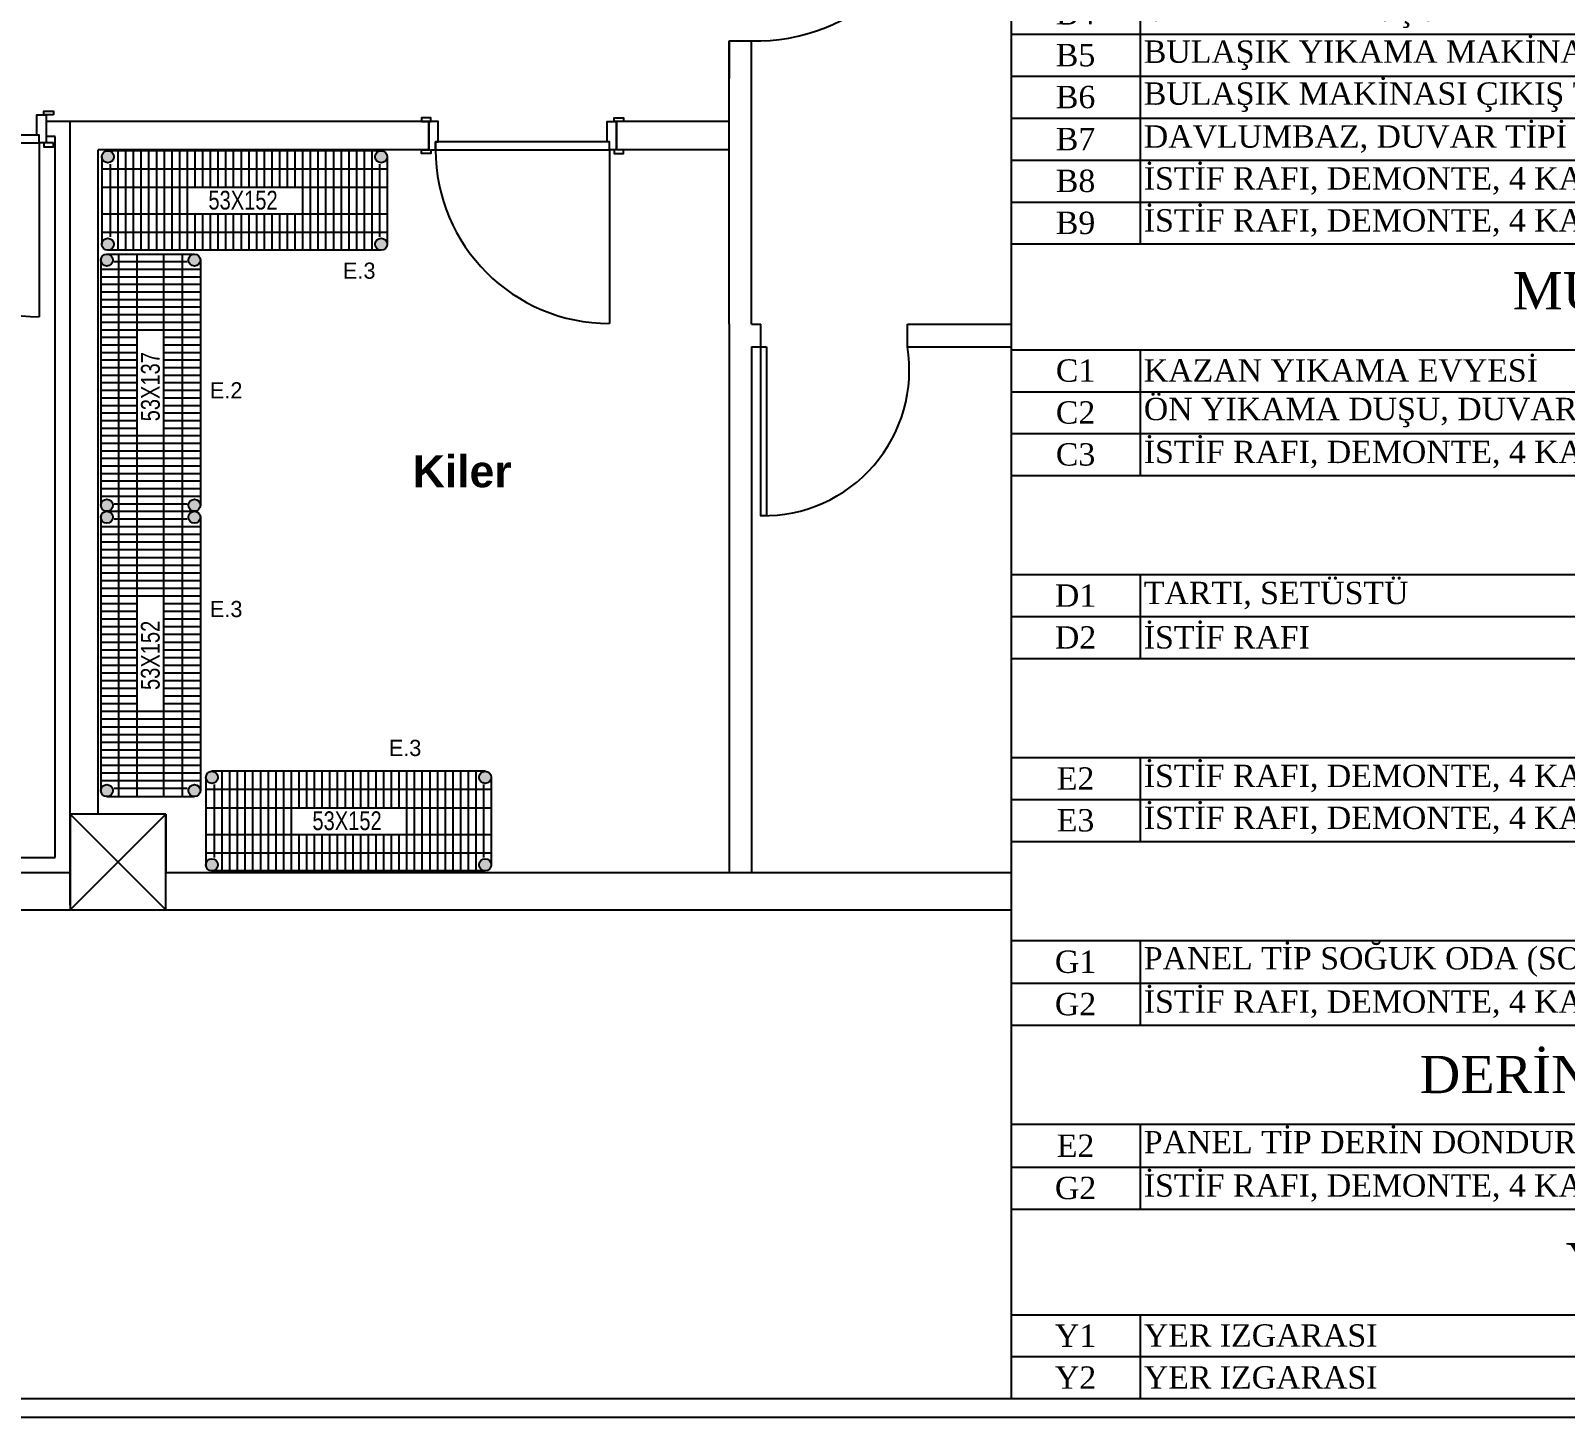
# Model space of a CAD drawing. Header units: millimetres. Extents: x 5004 to 15052, y -6179 to -3495.
# Drawn here: x 5850 to 6668, y -5695 to -4956 of the extents above; entities that cross this region are included whole.
import ezdxf

# ---------------------------------------------------------------- set-up
doc = ezdxf.new("R2010")
doc.units = ezdxf.units.MM
doc.set_wipeout_variables(frame=1)
doc.layers.add('continious2', color=253, linetype='Continuous', lineweight=25)
doc.layers.add('Kıtc-003 Kapı', color=3, linetype='Continuous')
doc.styles.add('Halil 1', font='times.ttf', dxfattribs={"height": 12})
doc.styles.get("Standard").update_dxf_attribs({"font": 'arial.ttf'})
doc.styles.add('style1', font='stylu.ttf', dxfattribs={"width": 0.8, "height": 12})
doc.styles.add('TAKSİM', font='GOTHIC.TTF', dxfattribs={"height": 20})

# ---------------------------------------------------------------- blocks, each defined once
blk = doc.blocks.new('53x152 tel')
at = {"lineweight": -2}
h = blk.add_hatch(color=256, dxfattribs=at)
h.paths.add_polyline_path([(3.2, 46.6, 1), (-3.2, 46.6, 1)])
h.paths.add_polyline_path([(-3.2, 0, 1), (3.2, 0, 1)])
h = blk.add_hatch(color=256, dxfattribs=at)
h.paths.add_polyline_path([(142.4, 46.6, 1), (148.8, 46.6, 1)])
h.paths.add_polyline_path([(142.4, 0, 1), (148.8, 0, 1)])
for p, q in [((145.6, 49.8), (0, 49.8)), ((-3.2, 46.59), (-3.2, 0)), ((148.8, 46.59), (148.8, 0)), ((145.6, -3.2), (0, -3.2))]:
    blk.add_line(p, q)
for centre in [(0, 46.6), (145.6, 46.6), (0, 0), (145.6, 0)]:
    blk.add_circle(centre, 3.2)
at = {"layer": 'continious2'}
for p, q in [((5.33, 49.8), (5.33, -3.2)), ((9.43, 49.8), (9.43, -3.2)), ((13.53, 49.8), (13.53, -3.2)), ((17.63, 49.8), (17.63, -3.2)), ((21.73, 49.8), (21.73, -3.2)), ((25.83, 49.8), (25.83, -3.2)), ((29.93, 49.8), (29.93, -3.2)), ((34.03, 49.8), (34.03, -3.2)), ((38.13, 49.8), (38.13, -3.2)), ((42.23, 49.8), (42.23, -3.2)), ((46.33, 49.8), (46.33, 30.38)), ((50.43, 49.8), (50.43, 30.38)), ((54.53, 49.8), (54.53, 30.38)), ((58.63, 49.8), (58.63, 30.38)), ((62.73, 49.8), (62.73, 30.38)), ((66.83, 49.8), (66.83, 30.38)), ((70.93, 49.8), (70.93, 30.38)), ((75.03, 49.8), (75.03, 30.38)), ((79.13, 49.8), (79.13, 30.38)), ((83.23, 49.8), (83.23, 30.38)), ((87.33, 49.8), (87.33, 30.38)), ((91.43, 49.8), (91.43, 30.38)), ((95.53, 49.8), (95.53, 30.38)), ((99.63, 49.8), (99.63, 30.38)), ((103.73, 49.8), (103.73, -3.2)), ((107.83, 49.8), (107.83, -3.2)), ((111.93, 49.8), (111.93, -3.2)), ((116.03, 49.8), (116.03, -3.2)), ((120.13, 49.8), (120.13, -3.2)), ((124.23, 49.8), (124.23, -3.2)), ((128.33, 49.8), (128.33, -3.2)), ((132.43, 49.8), (132.43, -3.2)), ((136.53, 49.8), (136.53, -3.2)), ((140.63, 49.8), (140.63, -3.2)), ((1.23, 42.71), (1.23, 3.89)), ((144.73, 42.71), (144.73, 3.89)), ((-3.2, 40.23), (148.8, 40.23)), ((-3.2, 30.38), (148.8, 30.38)), ((-3.2, 16.21), (148.8, 16.21)), ((46.33, 16.21), (46.33, -3.2)), ((50.43, 16.21), (50.43, -3.2)), ((54.53, 16.21), (54.53, -3.2)), ((58.63, 16.21), (58.63, -3.2)), ((62.73, 16.21), (62.73, -3.2)), ((66.83, 16.21), (66.83, -3.2)), ((70.93, 16.21), (70.93, -3.2)), ((75.03, 16.21), (75.03, -3.2)), ((79.13, 16.21), (79.13, -3.2)), ((83.23, 16.21), (83.23, -3.2)), ((87.33, 16.21), (87.33, -3.2)), ((91.43, 16.21), (91.43, -3.2)), ((95.53, 16.21), (95.53, -3.2)), ((99.63, 16.21), (99.63, -3.2)), ((-3.2, 6.37), (148.8, 6.37))]:
    blk.add_line(p, q, dxfattribs=at)
at = {"style": 'style1', "width": 0.8}
blk.add_text('53X152', height=10, dxfattribs=at).set_placement((53.57, 18.48))
blk = doc.blocks.new('53x137 tel')
at = {"lineweight": -2}
h = blk.add_hatch(color=256, dxfattribs=at)
h.paths.add_polyline_path([(-3.2, 46.6, 1), (3.2, 46.6, 1)])
h.paths.add_polyline_path([(-3.2, 0, 1), (3.2, 0, 1)])
h = blk.add_hatch(color=256, dxfattribs=at)
h.paths.add_polyline_path([(133.8, 46.6, 1), (127.4, 46.6, 1)])
h.paths.add_polyline_path([(127.4, 0, 1), (133.8, 0, 1)])
for p, q in [((130.6, 49.8), (0, 49.8)), ((-3.2, 46.59), (-3.2, 0)), ((133.8, 46.59), (133.8, 0)), ((130.6, -3.2), (0, -3.2))]:
    blk.add_line(p, q)
for centre in [(0, 46.6), (130.6, 46.6), (0, 0), (130.6, 0)]:
    blk.add_circle(centre, 3.2)
at = {"layer": 'continious2'}
for p, q in [((4.85, 49.8), (4.85, -3.2)), ((8.88, 49.8), (8.88, -3.2)), ((12.91, 49.8), (12.91, -3.2)), ((16.94, 49.8), (16.94, -3.2)), ((20.97, 49.8), (20.97, -3.2)), ((25, 49.8), (25, -3.2)), ((29.03, 49.8), (29.03, -3.2)), ((33.06, 49.8), (33.06, -3.2)), ((37.09, 49.8), (37.09, -3.2)), ((41.12, 49.8), (41.12, 30.38)), ((45.15, 49.8), (45.15, 30.38)), ((49.18, 49.8), (49.18, 30.38)), ((53.21, 49.8), (53.21, 30.38)), ((57.24, 49.8), (57.24, 30.38)), ((61.27, 49.8), (61.27, 30.38)), ((65.3, 49.8), (65.3, 30.38)), ((69.33, 49.8), (69.33, 30.38)), ((73.36, 49.8), (73.36, 30.38)), ((77.39, 49.8), (77.39, 30.38)), ((81.42, 49.8), (81.42, 30.38)), ((85.45, 49.8), (85.45, 30.38)), ((89.48, 49.8), (89.48, 30.38)), ((93.51, 49.8), (93.51, -3.2)), ((97.54, 49.8), (97.54, -3.2)), ((101.57, 49.8), (101.57, -3.2)), ((105.6, 49.8), (105.6, -3.2)), ((109.63, 49.8), (109.63, -3.2)), ((113.66, 49.8), (113.66, -3.2)), ((117.69, 49.8), (117.69, -3.2)), ((121.72, 49.8), (121.72, -3.2)), ((125.75, 49.8), (125.75, -3.2)), ((0.82, 42.7), (0.82, 3.89)), ((129.78, 42.7), (129.78, 3.89)), ((-3.2, 40.23), (133.8, 40.23)), ((-3.2, 30.38), (133.8, 30.38)), ((-3.2, 16.21), (133.8, 16.21)), ((41.12, 16.21), (41.12, -3.2)), ((45.15, 16.21), (45.15, -3.2)), ((49.18, 16.21), (49.18, -3.2)), ((53.21, 16.21), (53.21, -3.2)), ((57.24, 16.21), (57.24, -3.2)), ((61.27, 16.21), (61.27, -3.2)), ((65.3, 16.21), (65.3, -3.2)), ((69.33, 16.21), (69.33, -3.2)), ((73.36, 16.21), (73.36, -3.2)), ((77.39, 16.21), (77.39, -3.2)), ((81.42, 16.21), (81.42, -3.2)), ((85.45, 16.21), (85.45, -3.2)), ((89.48, 16.21), (89.48, -3.2)), ((-3.2, 6.37), (133.8, 6.37))]:
    blk.add_line(p, q, dxfattribs=at)
at = {"style": 'style1', "width": 0.8}
blk.add_text('53X137', height=10, dxfattribs=at).set_placement((44.68, 18.43))
blk = doc.blocks.new('A$C0F715291')
at = {"layer": 'Kıtc-003 Kapı'}
blk.add_line((100.1, 92.6, 0), (100.1, 0, 0), dxfattribs=at)
at = {"layer": 'Kıtc-003 Kapı', "elevation": 0}
for points in [[(0, 107.6), (5, 107.6), (5, 109.6), (0, 109.6)], [(107.6, 107.6), (102.6, 107.6), (102.6, 109.6), (107.6, 109.6)], [(0, 92.6), (5, 92.6), (5, 90.6), (0, 90.6)], [(100.1, 96.8), (7.5, 96.8), (7.5, 92.6), (100.1, 92.6)], [(107.6, 92.6), (102.6, 92.6), (102.6, 90.6), (107.6, 90.6)]]:
    blk.add_lwpolyline(points, close=True, dxfattribs=at)
for points in [[(3.8, 92.6), (7.5, 92.6), (7.5, 96.8), (8.8, 96.8), (8.8, 107.6), (3.8, 107.6), (3.8, 92.6)], [(103.8, 92.6), (100.1, 92.6), (100.1, 96.8), (98.8, 96.8), (98.8, 107.6), (103.8, 107.6), (103.8, 92.6)]]:
    blk.add_lwpolyline(points, dxfattribs=at)
at = {"layer": 'Kıtc-003 Kapı'}
blk.add_arc((100.1, 92.6, 0), 92.6, 180, 270, dxfattribs=at)
blk = doc.blocks.new('*T185')
at = {"color": 0, "linetype": 'ByBlock', "lineweight": -2, "transparency": 16777216}
for p, q in [((0, 0), (798.56, 0)), ((0, 0), (0, -939.36)), ((68.76, 0), (68.76, -48.15)), ((589.29, 0), (589.29, -48.15)), ((735.97, 0), (735.97, -48.15)), ((798.56, 0), (798.56, -939.36)), ((0, -48.15), (798.56, -48.15)), ((0, -100.93), (798.56, -100.93)), ((68.76, -100.93), (68.76, -324.28)), ((589.29, -100.93), (589.29, -324.28)), ((735.97, -100.93), (735.97, -324.28)), ((0, -123.27), (798.56, -123.27)), ((0, -145.6), (798.56, -145.6)), ((0, -167.94), (798.56, -167.94)), ((0, -190.27), (798.56, -190.27)), ((0, -212.61), (798.56, -212.61)), ((0, -234.94), (798.56, -234.94)), ((0, -257.28), (798.56, -257.28)), ((0, -279.61), (798.56, -279.61)), ((0, -301.95), (798.56, -301.95)), ((0, -324.28), (798.56, -324.28)), ((0, -380.64), (798.56, -380.64)), ((68.76, -380.64), (68.76, -447.65)), ((589.29, -380.64), (589.29, -447.65)), ((735.97, -380.64), (735.97, -447.65)), ((0, -402.98), (798.56, -402.98)), ((0, -425.31), (798.56, -425.31)), ((0, -447.65), (798.56, -447.65)), ((0, -500.43), (798.56, -500.43)), ((68.76, -500.43), (68.76, -545.1)), ((589.29, -500.43), (589.29, -545.1)), ((735.97, -500.43), (735.97, -545.1)), ((0, -522.77), (798.56, -522.77)), ((0, -545.1), (798.56, -545.1)), ((0, -597.88), (798.56, -597.88)), ((68.76, -597.88), (68.76, -642.55)), ((589.29, -597.88), (589.29, -642.55)), ((735.97, -597.88), (735.97, -642.55)), ((0, -620.22), (798.56, -620.22)), ((0, -642.55), (798.56, -642.55)), ((0, -695.34), (798.56, -695.34)), ((68.76, -695.34), (68.76, -740.49)), ((589.29, -695.34), (589.29, -740.49)), ((735.97, -695.34), (735.97, -740.49)), ((0, -718.16), (798.56, -718.16)), ((0, -740.49), (798.56, -740.49)), ((0, -793.27), (798.56, -793.27)), ((68.76, -793.27), (68.76, -838.43)), ((589.29, -793.27), (589.29, -838.43)), ((735.97, -793.27), (735.97, -838.43)), ((0, -816.09), (798.56, -816.09)), ((0, -838.43), (798.56, -838.43)), ((0, -894.69), (798.56, -894.69)), ((68.76, -894.69), (68.76, -939.36)), ((589.29, -894.69), (589.29, -939.36)), ((735.97, -894.69), (735.97, -939.36)), ((0, -917.02), (798.56, -917.02)), ((0, -939.36), (798.56, -939.36))]:
    blk.add_line(p, q, dxfattribs=at)
at = {"color": 0, "transparency": 16777216, "style": 'Halil 1'}
for s, insert, char_height, width, attachment_point in [('ÜRÜN ADI', (329.03, -24.07), 11.914, 490.7392, 5), ('ÖLÇÜ', (662.63, -24.07), 11.914, 116.8967, 5), ('P.NO', (34.38, -24.07), 11.914, 38.9772, 5), ('AD.', (767.26, -24.07), 11.914, 32.7984, 5), ('SERVİS BULAŞIK ', (399.28, -74.54), 19.8573, 794.5841, 5), ('B1', (34.38, -112.1), 11.914, 64.7917, 5), ('BULAŞIK KABUL TEZGAHI', (70.75, -112.1), 11.9144, 516.5538, 4), ('140*80*85', (733.99, -112.1), 11.914, 142.7112, 6), ('1', (767.26, -112.1), 11.91, 58.613, 5), ('B1A', (34.38, -134.44), 11.914, 64.7917, 5), ('BASKET RAFI', (70.75, -134.44), 11.9144, 516.5538, 4), ('140*40*60', (733.99, -134.44), 11.914, 142.7112, 6), ('1', (767.26, -134.44), 11.91, 58.613, 5), ('B2', (34.38, -156.77), 11.914, 64.7917, 5), ('BULAŞIK SIYIRMA TEZGAHI', (70.75, -156.77), 11.9144, 516.5538, 4), ('140*75*85', (733.99, -156.77), 11.914, 142.7112, 6), ('1', (767.26, -156.77), 11.91, 58.613, 5), ('TEK EVYELİ BYM GİRİŞ TEZGAHI', (70.75, -179.11), 11.9144, 516.5538, 4), ('B3', (34.38, -179.11), 11.914, 64.7917, 5), ('120*75*85', (733.99, -179.11), 11.914, 142.7112, 6), ('1', (767.26, -179.11), 11.91, 58.613, 5), ('B4', (34.38, -201.44), 11.914, 64.7917, 5), ('ÖN YIKAMA DUŞU', (70.75, -201.44), 11.9144, 516.5538, 4), ('1', (767.26, -201.44), 11.91, 58.613, 5), ('-', (733.99, -201.44), 11.91, 142.7112, 6), ('B5', (34.38, -223.78), 11.914, 64.7917, 5), ('BULAŞIK YIKAMA MAKİNASI, GİYOTİN TİP', (70.75, -223.78), 11.9144, 516.5538, 4), ('1000 tb/s', (733.99, -223.78), 11.914, 142.7112, 6), ('1', (767.26, -223.78), 11.91, 58.613, 5), ('BULAŞIK MAKİNASI ÇIKIŞ TEZGAHI', (70.75, -246.11), 11.9144, 516.5538, 4), ('B6', (34.38, -246.11), 11.914, 64.7917, 5), ('90*75*85', (733.99, -246.11), 11.914, 142.7112, 6), ('1', (767.26, -246.11), 11.91, 58.613, 5), ('DAVLUMBAZ, DUVAR TİPİ', (70.75, -268.45), 11.9144, 516.5538, 4), ('B7', (34.38, -268.45), 11.914, 64.7917, 5), ('100*97*50', (733.99, -268.45), 11.914, 142.7112, 6), ('1', (767.26, -268.45), 11.91, 58.613, 5), ('B8', (34.38, -290.78), 11.914, 64.7917, 5), ('İSTİF RAFI, DEMONTE, 4 KATLI', (70.75, -290.78), 11.9144, 516.5538, 4), ('122*53*160', (733.99, -290.78), 11.914, 142.7112, 6), ('1', (767.26, -290.78), 11.91, 58.613, 5), ('B9', (34.38, -313.12), 11.914, 64.7917, 5), ('İSTİF RAFI, DEMONTE, 4 KATLI', (70.75, -313.12), 11.9144, 516.5538, 4), ('137*53*160', (733.99, -313.12), 11.914, 142.7112, 6), ('1', (767.26, -313.12), 11.91, 58.613, 5), ('MUTFAK BULAŞIK', (399.28, -352.46), 19.8573, 794.5841, 5), ('KAZAN YIKAMA EVYESİ', (70.75, -391.81), 11.9144, 516.5538, 4), ('C1', (34.38, -391.81), 11.914, 64.7917, 5), ('140*80*57/91 ', (733.99, -391.81), 11.9144, 142.7112, 6), ('1', (767.26, -391.81), 11.91, 58.613, 5), ('C2', (34.38, -414.14), 11.914, 64.7917, 5), ('ÖN YIKAMA DUŞU, DUVARA MONTE ', (70.75, -414.14), 11.9144, 516.5538, 4), ('1', (767.26, -414.14), 11.91, 58.613, 5), ('-', (733.99, -414.14), 11.91, 142.7112, 6), ('C3', (34.38, -436.48), 11.914, 64.7917, 5), ('İSTİF RAFI, DEMONTE, 4 KATLI', (70.75, -436.48), 11.9144, 516.5538, 4), ('137*53*160', (733.99, -436.48), 11.914, 142.7112, 6), ('3', (767.26, -436.48), 11.91, 58.613, 5), ('MAL KABUL', (399.28, -474.04), 19.857, 794.5841, 5), ('D1', (34.38, -511.6), 11.914, 64.7917, 5), ('TARTI, SETÜSTÜ', (70.75, -511.6), 11.9144, 516.5538, 4), ('30 KG', (733.99, -511.6), 11.914, 142.7112, 6), ('1', (767.26, -511.6), 11.91, 58.613, 5), ('D2', (34.38, -533.93), 11.914, 64.7917, 5), ('İSTİF RAFI', (70.75, -533.93), 11.914, 516.5538, 4), ('137*53*160', (733.99, -533.93), 11.914, 142.7112, 6), ('1', (767.26, -533.93), 11.91, 58.613, 5), ('KURU DEPO', (399.28, -571.49), 19.857, 794.5841, 5), ('E2', (34.38, -609.05), 11.914, 64.7917, 5), ('İSTİF RAFI, DEMONTE, 4 KATLI', (70.75, -609.05), 11.9144, 516.5538, 4), ('137*53*160', (733.99, -609.05), 11.914, 142.7112, 6), ('1', (767.26, -609.05), 11.91, 58.613, 5), ('İSTİF RAFI, DEMONTE, 4 KATLI', (70.75, -631.39), 11.9144, 516.5538, 4), ('E3', (34.38, -631.39), 11.914, 64.7917, 5), ('152*53*160', (733.99, -631.39), 11.914, 142.7112, 6), ('3', (767.26, -631.39), 11.91, 58.613, 5), ('SOĞUK ODA', (399.28, -668.95), 19.857, 794.5841, 5), ('G1', (34.38, -706.75), 11.914, 64.7917, 5), ('PANEL TİP SOĞUK ODA (SOĞUTMA GRUBU)', (70.75, -706.75), 11.9144, 516.5538, 4), ('270*300*240', (733.99, -706.75), 11.9144, 142.7112, 6), ('1', (767.26, -706.75), 11.91, 58.613, 5), ('İSTİF RAFI, DEMONTE, 4 KATLI', (70.75, -729.32), 11.9144, 516.5538, 4), ('G2', (34.38, -729.32), 11.914, 64.7917, 5), ('122*53*160', (733.99, -729.32), 11.914, 142.7112, 6), ('4', (767.26, -729.32), 11.91, 58.613, 5), ('DERİN DONDURUCU ODA', (399.28, -766.88), 19.8573, 794.5841, 5), ('E2', (34.38, -804.68), 11.914, 64.7917, 5), ('PANEL TİP DERİN DONDURUCU ODA (SOĞUTMA GRUBU)', (70.75, -804.68), 11.9144, 516.5538, 4), ('200*300*240', (733.99, -804.68), 11.9144, 142.7112, 6), ('1', (767.26, -804.68), 11.91, 58.613, 5), ('İSTİF RAFI, DEMONTE, 4 KATLI', (70.75, -827.26), 11.9144, 516.5538, 4), ('G2', (34.38, -827.26), 11.914, 64.7917, 5), ('122*53*160', (733.99, -827.26), 11.914, 142.7112, 6), ('4', (767.26, -827.26), 11.91, 58.613, 5), ('YER IZGARASI', (399.28, -866.56), 19.8573, 768.7696, 5), ('Y1', (34.38, -905.86), 11.914, 64.7917, 5), ('YER IZGARASI', (70.75, -905.86), 11.9144, 516.5538, 4), ('30*30*14', (733.99, -905.86), 11.914, 142.7112, 6), ('1', (767.26, -905.86), 11.91, 58.613, 5), ('Y2', (34.38, -928.19), 11.914, 64.7917, 5), ('YER IZGARASI', (70.75, -928.19), 11.9144, 516.5538, 4), ('120*30*14', (733.99, -928.19), 11.914, 142.7112, 6), ('8', (767.26, -928.19), 11.91, 58.613, 5)]:
    blk.add_mtext(s, dxfattribs=dict(at, insert=insert, char_height=char_height, width=width, attachment_point=attachment_point))

msp = doc.modelspace()

# ---------------------------------------------------------------- linework, layer by layer
for p, q in [((6222.09, -5112.34), (6222.09, -4961.34)), ((6222.09, -4961.34), (6234.09, -4961.34)), ((6222.09, -4961.34), (6222.09, -4981.34)), ((6234.09, -5112.34), (6234.09, -4961.34)), ((5871.09, -5004.34), (5858.34, -5004.34)), ((5871.09, -5421.84), (5871.09, -5004.34)), ((6062.09, -5004.34), (5871.09, -5004.34)), ((6062.09, -5019.34), (6062.09, -5004.34)), ((6222.09, -5004.34), (6162.09, -5004.34)), ((6162.09, -5019.34), (6162.09, -5004.34)), ((5863.09, -5012.34), (5858.34, -5012.34)), ((5863.09, -5396.34), (5863.09, -5012.34)), ((5886.09, -5373.34), (5886.09, -5019.34)), ((6062.09, -5019.34), (5886.09, -5019.34)), ((6222.09, -5019.34), (6162.09, -5019.34)), ((6222.09, -5019.34), (6162.09, -5019.34)), ((6384.25, -5099.12), (6384.25, -5079.12)), ((6444.25, -5099.12), (6444.25, -5079.12)), ((6478.59, -5099.12), (6478.59, -5079.12)), ((6538.59, -5099.12), (6538.59, -5079.12)), ((6572.92, -5099.12), (6572.92, -5079.12)), ((6632.92, -5099.12), (6632.92, -5079.12)), ((6384.25, -5099.12), (6444.25, -5099.12)), ((6478.59, -5099.12), (6538.59, -5099.12)), ((6572.92, -5099.12), (6632.92, -5099.12)), ((6222.09, -5112.34), (6222.09, -5404.34)), ((6234.09, -5112.34), (6239.09, -5112.34)), ((6239.09, -5124.34), (6239.09, -5112.34)), ((6317.09, -5112.34), (6700.09, -5112.34)), ((6317.09, -5124.34), (6317.09, -5112.34)), ((6234.09, -5124.34), (6234.09, -5404.34)), ((6234.09, -5124.34), (6239.09, -5124.34)), ((6317.09, -5124.34), (6683.09, -5124.34)), ((5871.09, -5373.34), (5922.09, -5424.34)), ((5871.09, -5424.34), (5922.09, -5373.34)), ((5922.09, -5373.34), (5922.09, -5404.34)), ((6468.09, -5373.34), (6519.09, -5424.34)), ((6468.09, -5424.34), (6519.09, -5373.34)), ((5329.09, -5396.34), (5863.09, -5396.34)), ((5321.09, -5404.34), (5871.09, -5404.34)), ((5751.09, -5404.34), (5871.09, -5404.34)), ((5922.09, -5404.34), (6468.09, -5404.34)), ((6519.09, -5404.34), (7065.09, -5404.34)), ((5321.09, -5424.34), (5871.09, -5424.34)), ((5922.09, -5424.34), (6468.09, -5424.34)), ((6519.09, -5424.34), (7065.09, -5424.34))]:
    msp.add_line(p, q)
for points in [[(5166.57, -5694.64), (8046.57, -5694.64), (8046.57, -3624.64), (5166.57, -3624.64)], [(5176.57, -5684.64), (8036.57, -5684.64), (8036.57, -3634.64), (5176.57, -3634.64)], [(6384.25, -5099.12), (6444.25, -5099.12), (6444.25, -5112.34), (6384.25, -5112.34)], [(6478.59, -5099.12), (6538.59, -5099.12), (6538.59, -5112.34), (6478.59, -5112.34)], [(6572.92, -5099.12), (6632.92, -5099.12), (6632.92, -5112.34), (6572.92, -5112.34)], [(5922.09, -5373.34), (5871.09, -5373.34), (5871.09, -5424.34), (5922.09, -5424.34)], [(6519.09, -5373.34), (6468.09, -5373.34), (6468.09, -5424.34), (6519.09, -5424.34)]]:
    msp.add_lwpolyline(points, close=True)
at = {"color": 1}
msp.add_lwpolyline([(6242.09, -5124.34), (6242.09, -5214.34), (6239.09, -5214.34), (6239.09, -5124.34)], close=True, dxfattribs=at)
for centre, radius, start, end in [((6237.09, -4864.34), 97.05, 268.22853, 1.77147), ((6240.59, -5136.84), 77.51, 268.89119, 9.28005)]:
    msp.add_arc(centre, radius, start, end, dxfattribs=at)
for centre in [(6414.25, -5079.12), (6508.59, -5079.12), (6602.92, -5079.12)]:
    msp.add_arc(centre, 30, 0, 180)

# ---------------------------------------------------------------- block references
at = {"lineweight": -2}
for p in [(5891.17, -5069.72), (5946.58, -5400.31)]:
    msp.add_blockref('53x152 tel', p, dxfattribs=at)
at = {"lineweight": -2, "rotation": 90}
for name, p in [('53x137 tel', (5937.25, -5208.75)), ('53x152 tel', (5937.25, -5360.75))]:
    msp.add_blockref(name, p, dxfattribs=at)
at = {"layer": 'Kıtc-003 Kapı'}
for p in [(5754.55, -5108.38, 0), (6058.29, -5111.94, 0)]:
    msp.add_blockref('A$C0F715291', p, dxfattribs=at)

# ---------------------------------------------------------------- texts
at = {"style": 'TAKSİM'}
for s, p in [('E.3', (6016.41, -5088.11, 0)), ('E.2', (5945.53, -5151.87, 0)), ('E.3', (5945.53, -5268.37, 0)), ('E.3', (6040.82, -5342.36, 0))]:
    msp.add_text(s, height=8.64, dxfattribs=at).set_placement(p)
at = {"char_height": 17, "attachment_point": 1}
for s, width, insert in [('{\\fArial|b1|i0|c162|p34;Kiler}', 635.6101, (6053.51, -5182.19)), ('erkek personel', 138.8746, (6432.08, -5228.97))]:
    msp.add_mtext_dynamic_manual_height_columns(s, width=width, gutter_width=12.5, heights=[0], dxfattribs=dict(at, insert=insert))

# ---------------------------------------------------------------- next in the draw order: wipeouts: each hides what was drawn before it
msp.add_wipeout([(6372.31, -4745.28), (6372.31, -5684.64), (7170.86, -5684.64), (7170.86, -4745.28)])

# ---------------------------------------------------------------- next in the draw order: block references
msp.add_blockref('*T185', (6372.31, -4745.28))

doc.saveas('drawing.dxf')
